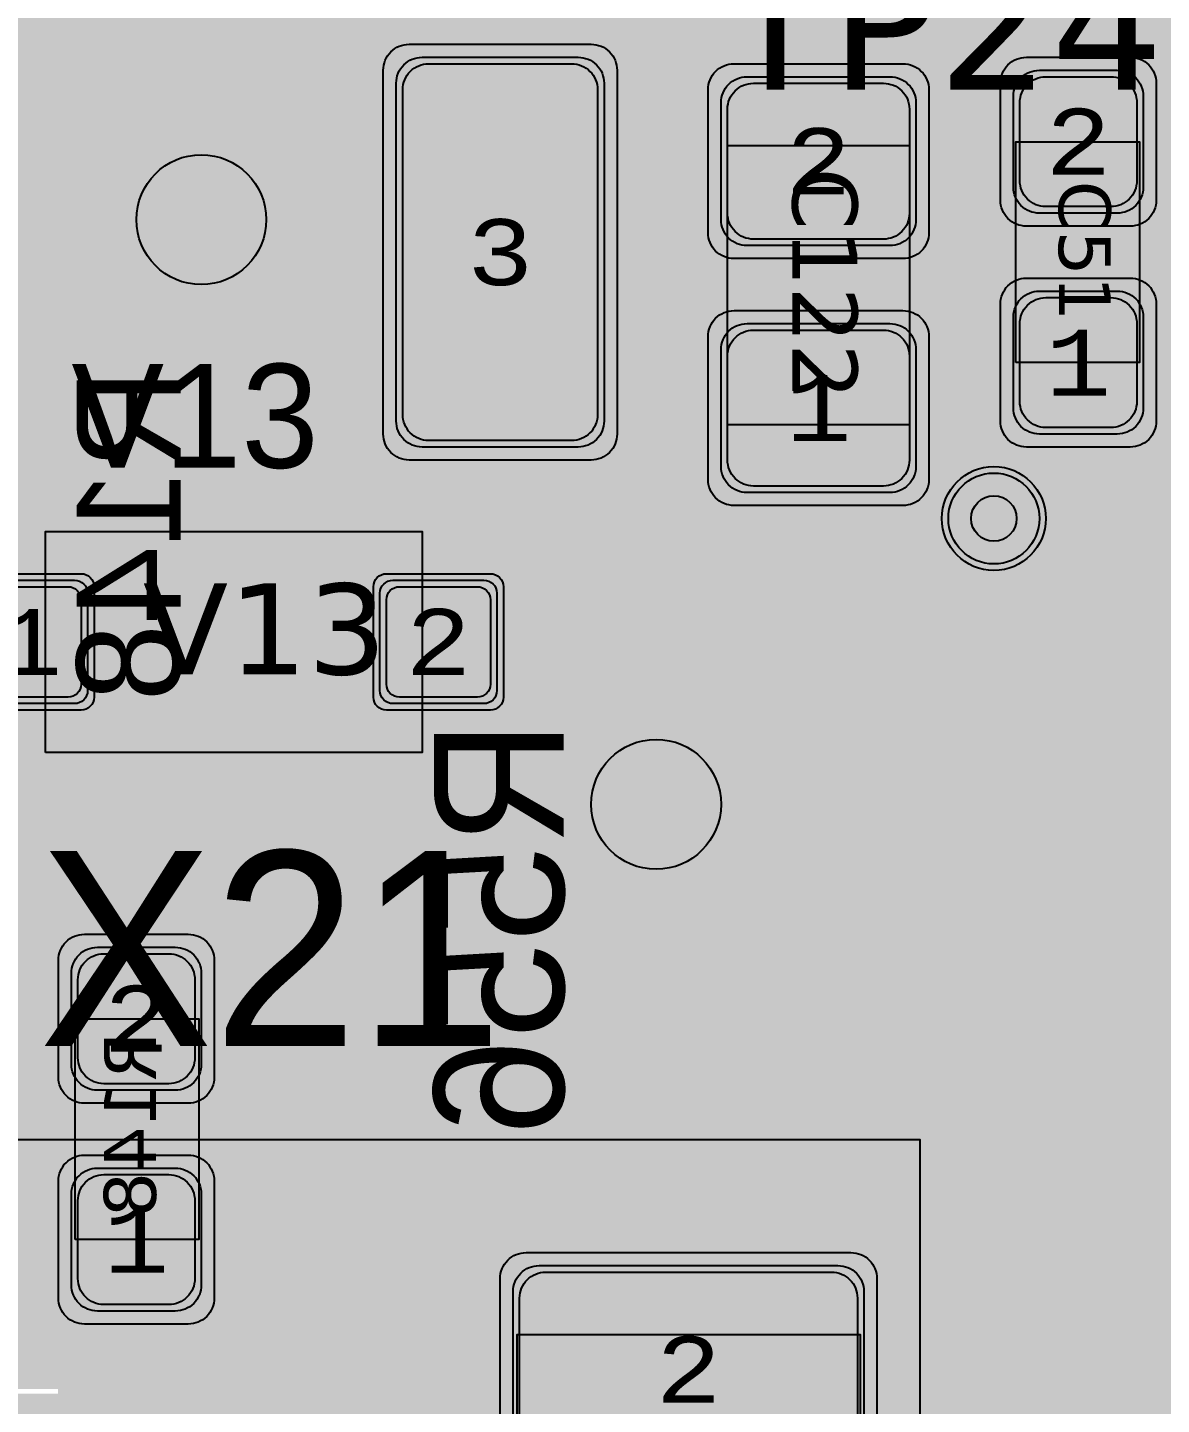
# Model space of a CAD drawing. Extents: x -28 to 199, y -61 to 255.
# Drawn here: x 69.66 to 78.39, y 190.88 to 201.48 of the extents above; entities that cross this region are included whole.
import ezdxf
from ezdxf.enums import TextEntityAlignment as Align

# ---------------------------------------------------------------- set-up
doc = ezdxf.new("R2010")
doc.units = 0
doc.header["$MEASUREMENT"] = 0
for name, color, linetype in [('ASSEMBLY_OUTLINES_BTM', 191, 'CONTINUOUS'), ('ASSEMBLY_OUTLINES_TOP', 102, 'CONTINUOUS'), ('ASSEMBLY_PART_NUMBERS_BTM', 191, 'CONTINUOUS'), ('ASSEMBLY_PART_NUMBERS_TOP', 102, 'CONTINUOUS'), ('ASSEMBLY_REF_DES_BTM', 191, 'CONTINUOUS'), ('ASSEMBLY_REF_DES_TOP', 102, 'CONTINUOUS'), ('DRILL_DRAWING', 21, 'CONTINUOUS'), ('GENERATED_SILKSCREEN_BTM', 255, 'CONTINUOUS'), ('GENERATED_SILKSCREEN_TOP', 140, 'CONTINUOUS'), ('MOUNTING_HOLES_LAYER_2', 42, 'CONTINUOUS'), ('MOUNTING_HOLES_LAYER_3', 42, 'CONTINUOUS'), ('MOUNTING_HOLES_LAYER_BOT21', 42, 'CONTINUOUS'), ('MOUNTING_HOLES_LAYER_TOP', 42, 'CONTINUOUS'), ('PART_PADS_SMD_BTM', 10, 'CONTINUOUS'), ('PART_PADS_SMD_TOP', 150, 'CONTINUOUS'), ('PIN_NUMBERS_BTM', 8, 'CONTINUOUS'), ('PIN_NUMBERS_TOP', 8, 'CONTINUOUS'), ('PLACEMENT_OUTLINES_BTM', 222, 'CONTINUOUS'), ('PLACEMENT_OUTLINES_TOP', 130, 'CONTINUOUS'), ('PLANE_DATA_LAYER_TOP', 150, 'CONTINUOUS'), ('PLANE_SHAPES_LAYER_2', 230, 'CONTINUOUS'), ('PLANE_SHAPES_LAYER_3', 81, 'CONTINUOUS'), ('PLANE_SHAPES_LAYER_TOP', 150, 'CONTINUOUS'), ('SILKSCREEN_OUTLINES_BTM', 211, 'CONTINUOUS'), ('SILKSCREEN_OUTLINES_TOP', 150, 'CONTINUOUS'), ('SILKSCREEN_REF_DES_BTM', 211, 'CONTINUOUS'), ('SILKSCREEN_REF_DES_TOP', 150, 'CONTINUOUS'), ('SOLDERMASK_PADS_BTM', 12, 'CONTINUOUS'), ('SOLDERMASK_PADS_TOP', 180, 'CONTINUOUS'), ('SOLDERPASTE_PADS_BTM', 12, 'CONTINUOUS'), ('SOLDERPASTE_PADS_TOP', 180, 'CONTINUOUS'), ('TRACES_LAYER_3', 81, 'CONTINUOUS'), ('TRACES_LAYER_BOTTOM', 10, 'CONTINUOUS'), ('TRACES_LAYER_TOP', 150, 'CONTINUOUS'), ('VIA_HOLES_LAYER_2', 30, 'CONTINUOUS'), ('VIA_HOLES_LAYER_3', 30, 'CONTINUOUS'), ('VIA_HOLES_LAYER_BOTTOM', 30, 'CONTINUOUS'), ('VIA_HOLES_LAYER_TOP', 30, 'CONTINUOUS'), ('VIA_PADS_LAYER_2', 230, 'CONTINUOUS'), ('VIA_PADS_LAYER_3', 81, 'CONTINUOUS'), ('VIA_PADS_LAYER_BOTTOM', 10, 'CONTINUOUS'), ('VIA_PADS_LAYER_TOP', 150, 'CONTINUOUS')]:
    doc.layers.add(name, color=color, linetype=linetype)
doc.styles.add('COURIER_NEW', font='COUR.TTF')
doc.styles.add('VERDANA', font='verdana.TTF')
doc.styles.add('VERIBEST_GERBER_0', font='txt')

msp = doc.modelspace()

# ---------------------------------------------------------------- hatches: boundary and pattern name
at = {"layer": 'MOUNTING_HOLES_LAYER_2'}
h = msp.add_hatch(color=256, dxfattribs=at)
edge = h.paths.add_edge_path()
edge.add_arc((71, 200), 0.5, 0, 360)
h = msp.add_hatch(color=256, dxfattribs=at)
edge = h.paths.add_edge_path()
edge.add_arc((74.5, 195.5), 0.5, 0, 360)
at = {"layer": 'MOUNTING_HOLES_LAYER_3'}
h = msp.add_hatch(color=256, dxfattribs=at)
edge = h.paths.add_edge_path()
edge.add_arc((71, 200), 0.5, 0, 360)
h = msp.add_hatch(color=256, dxfattribs=at)
edge = h.paths.add_edge_path()
edge.add_arc((74.5, 195.5), 0.5, 0, 360)
at = {"layer": 'MOUNTING_HOLES_LAYER_BOT21'}
h = msp.add_hatch(color=256, dxfattribs=at)
edge = h.paths.add_edge_path()
edge.add_arc((71, 200), 0.5, 0, 360)
h = msp.add_hatch(color=256, dxfattribs=at)
edge = h.paths.add_edge_path()
edge.add_arc((74.5, 195.5), 0.5, 0, 360)
at = {"layer": 'MOUNTING_HOLES_LAYER_TOP'}
h = msp.add_hatch(color=256, dxfattribs=at)
edge = h.paths.add_edge_path()
edge.add_arc((71, 200), 0.5, 0, 360)
h = msp.add_hatch(color=256, dxfattribs=at)
edge = h.paths.add_edge_path()
edge.add_arc((74.5, 195.5), 0.5, 0, 360)
at = {"layer": 'PLANE_DATA_LAYER_TOP'}
h = msp.add_hatch(color=256, dxfattribs=at)
h.paths.add_polyline_path([(86.463448, 185.473835, -0.1989099556854013), (86.44113, 185.419954), (76.797091, 175.775915, 0.1989122151386141), (76.650644, 175.422362), (76.650644, 172.0512, -0.414213562373095), (76.574444, 171.975), (76.559079, 171.975, -0.3496023543748377), (76.484808, 172.034161, 0.5130308321652396), (75.585987, 172.411269, -0.1385740107174437), (75.546107, 172.4), (75.273, 172.4, 0.1989122151386089), (74.919447, 172.253553), (74.867276, 172.201382, -0.1989133663344342), (74.813394, 172.179064), (73.0762, 172.179064, -0.414213562373095), (73, 172.255264), (73, 177.999992, 0.414213562373095), (72.999992, 178), (66.250008, 178, 0.414213562373095), (66.25, 177.999992), (66.25, 172.17423, -0.2644198350149006), (66.212766, 172.108747, 0.0622368132861753), (66.114895, 172.032618), (64.037581, 169.955303, 0.1989122151386089), (63.891134, 169.60175), (63.891134, 163.701765, -0.1989099556853327), (63.868816, 163.647884), (62.49325, 162.272318, -0.1989133663345028), (62.439368, 162.25), (50.8262, 162.25, -0.414213562373095), (50.75, 162.3262), (50.75, 162.9238, -0.414213562373095), (50.8262, 163), (51.65, 163, 0.414213562373095), (52.1, 163.45), (52.1, 164.55, 0.414213562373095), (51.65, 165), (50.8262, 165, -0.414213562373095), (50.75, 165.0762), (50.75, 165.249992, 0.414213562373095), (50.749992, 165.25), (45.592317, 165.25, -0.27336965403349), (45.52557, 165.289441, 0.4661354856309689), (44.623957, 165.467539, -0.6297856695914315), (44.5, 165.526916), (44.5, 166.465411, -0.414213562373095), (44.5762, 166.541611), (45.726869, 166.541611, 0.198912215138622), (46.080422, 166.688058), (47.408969, 168.016605, -0.5745546308790374), (47.536286, 167.983064, 3.3778190211340116), (47.863697, 169.021439, -0.6341075319548196), (47.739011, 169.080223), (47.739011, 171.669777, -0.6341075319548197), (47.863697, 171.728561, 2.1211046100404554), (47.863697, 173.271439, -0.6341075319548196), (47.739011, 173.330223), (47.739011, 175.919777, -0.6341075319548197), (47.863697, 175.978561, 2.1211046100404554), (47.863697, 177.521439, -0.6341075319548196), (47.739011, 177.580223), (47.739011, 177.63997, -0.1989099556853499), (47.761329, 177.693851), (54.79516, 184.727682, -0.1989133663344858), (54.849042, 184.75), (70.499992, 184.75, 0.414213562373095), (70.5, 184.750008), (70.5, 186.262529, -0.679246768798684), (70.631697, 186.314745, 2.5221309401857095), (70.631697, 187.685255, -0.679246768798684), (70.5, 187.737471), (70.5, 188.802529, -0.6792467687985848), (70.631697, 188.854745, 2.522130940185749), (70.631697, 190.225255, -0.679246768798684), (70.5, 190.277471), (70.5, 192.382365, -0.414213562373095), (70.5762, 192.458565), (75.378436, 192.458565, 0.1989122151386141), (75.731989, 192.605012), (77.354659, 194.227682, -0.198913366334503), (77.408541, 194.25), (80.573834, 194.25, -0.7996942034350105), (80.606523, 194.104968, 0.2895657790381564), (79.75, 192.75, 0.9999999999999999), (82.75, 192.75, 0.2895657790381564), (81.893477, 194.104968, -0.7996942034350105), (81.926166, 194.25), (84.073834, 194.25, -0.7996942034350105), (84.106523, 194.104968, 0.2895657790381564), (83.25, 192.75, 0.9999999999999999), (86.25, 192.75, 0.2895657790381564), (85.393477, 194.104968, -0.7996942034350105), (85.426166, 194.25), (86.203745, 194.25, -0.198913366334503), (86.257627, 194.227682), (86.44113, 194.044179, -0.1989099556854013), (86.463448, 193.990298)], flags=0)
h.paths.add_polyline_path([(54.4, 180.5, -0.9999999999999999), (55.6, 180.5, -0.9999999999999999)], flags=0)
h.paths.add_polyline_path([(57.774763, 179.999693, -0.6213993882361923), (57.717303, 180.123665, 3.4065579684257754), (57.101959, 179.91855, -0.6213955599504086), (57.130374, 179.784897, 5.713872496407954)], flags=0)
h.paths.add_polyline_path([(58.65, 180.5, -0.9999999999999999), (59.85, 180.5, -0.9999999999999999)], flags=0)
h.paths.add_polyline_path([(57.25, 175.5, -0.9999999999999999), (60.25, 175.5, -0.9999999999999999)], flags=0)
h.paths.add_polyline_path([(59, 168.5, -0.9999999999999999), (61, 168.5, -0.9999999999999999)], flags=0)
h.paths.add_polyline_path([(59.25, 179, -0.9999999999999999), (61.25, 179, -0.9999999999999999)], flags=0)
h.paths.add_polyline_path([(60, 173.5, -0.9999999999999999), (62, 173.5, -0.9999999999999999)], flags=0)
h.paths.add_polyline_path([(60.9, 167.5, -0.9999999999999999), (62.1, 167.5, -0.9999999999999999)], flags=0)
h.paths.add_polyline_path([(60.9, 171.5, -0.9999999999999999), (62.1, 171.5, -0.9999999999999999)], flags=0)
h.paths.add_polyline_path([(60.9, 180.5, -0.9999999999999999), (62.1, 180.5, -0.9999999999999999)], flags=0)
h.paths.add_polyline_path([(63.648041, 179.91855, 3.4065579684257754), (63.032697, 180.123665, -0.6213993882361925), (62.975237, 179.999693, 5.713872496407954), (63.619626, 179.784897, -0.6213955599504087)], flags=0)
h.paths.add_polyline_path([(74, 179.25, -0.9999999999999999), (76, 179.25, -0.9999999999999999)], flags=0)
h.paths.add_polyline_path([(76.5, 179.25, -0.9999999999999999), (78.5, 179.25, -0.9999999999999999)], flags=0)
h.paths.add_polyline_path([(78, 181, -0.9999999999999999), (81, 181, -0.9999999999999999)], flags=0)
h.paths.add_polyline_path([(80.25, 187, -0.9999999999999999), (83.25, 187, -0.9999999999999999)], flags=0)
at = {"layer": 'PLANE_SHAPES_LAYER_2'}
h = msp.add_hatch(color=256, dxfattribs=at)
h.paths.add_polyline_path([(169.5, 129.25), (149.5, 129.25), (142.25, 122), (142.25, 90.5), (147.5, 90.5), (147.5, 80), (154, 80), (154, 69.25), (131.75, 69.25), (131.75, 73.25), (121.25, 73.25), (121.25, 81), (110.5, 81), (110.5, 125.75), (106.5, 125.75), (106.5, 128.75), (93.5, 128.75), (93.5, 120.25), (91.75, 120.25), (91.75, 121.5), (80, 121.5), (80, 118.25), (73.25, 118.25), (73.25, 124.5), (67.5, 124.5), (67.5, 128), (57.75, 128), (57.75, 120.25), (55.25, 120.25), (55.25, 121.5), (47.5, 121.5), (47.5, 119), (35, 119), (35, 134.75), (32.75, 134.75), (32.75, 159.75), (29.25, 159.75), (29.25, 175.25), (22.5, 175.25), (22.5, 195.25), (17.25, 195.25), (17.25, 198), (22.5, 198), (22.5, 216.5), (40.25, 216.5), (40.25, 235.5), (54.5, 235.5), (54.5, 254), (87.25, 254), (87.25, 236.25), (86.25, 236.25), (86.25, 228.75), (81, 228.75), (81, 218.75), (95.25, 218.75), (95.25, 194.5), (87, 194.5), (87, 172), (131.1, 172), (131.1, 208.75), (115.5, 208.75), (115.5, 213.75), (106.75, 213.75), (106.75, 218.75), (110.25, 222.25), (110.25, 226.25), (142.5, 226.25), (142.5, 221.5), (160.5, 221.5), (160.5, 240.75), (169.5, 240.75)])
h.paths.add_polyline_path([(35.5, 149.5), (41.75, 149.5), (41.75, 152), (39.25, 152), (39.25, 154), (37.75, 154), (37.75, 152), (35.5, 152)], flags=16)
h.paths.add_polyline_path([(37.5, 125.75), (37.5, 128.75), (42.75, 128.75), (42.75, 125.75)], flags=16)
h.paths.add_polyline_path([(52, 127.75), (52, 130.75), (54.25, 130.75), (54.25, 127.75)], flags=16)
h.paths.add_polyline_path([(50.75, 219.5), (50.75, 226.5), (71.75, 226.5), (71.75, 219.5)], flags=16)
h.paths.add_polyline_path([(66.5, 150.75), (66.5, 177.5), (72.25, 177.5), (72.25, 150.75)], flags=16)
h.paths.add_polyline_path([(47.25, 185.25), (73, 185.25), (73, 188.25), (70.25, 188.25), (70.25, 191), (47.25, 191)], flags=16)
h.paths.add_polyline_path([(84.5, 208), (84.5, 212.75), (85, 212.75), (85, 208)], flags=16)
h.paths.add_polyline_path([(61.5, 137.25), (87.75, 137.25), (87.75, 140.5), (84.75, 140.5), (84.75, 143), (61.5, 143)], flags=16)
h.paths.add_polyline_path([(88.75, 127), (88.75, 130), (91, 130), (91, 127)], flags=16)
h.paths.add_polyline_path([(85.5, 130.25), (85.5, 132.5), (91, 132.5), (91, 130.25)], flags=16)
h.paths.add_polyline_path([(108.75, 142.25), (135.75, 142.25), (135.75, 145.75), (132.25, 145.75), (132.25, 149), (108.75, 149)], flags=16)
h.paths.add_polyline_path([(114.25, 126.75), (140.75, 126.75), (140.75, 129.75), (137.25, 129.75), (137.25, 133), (114.25, 133)], flags=16)
h.paths.add_polyline_path([(155.25, 180.25), (166.25, 180.25), (166.25, 186.25), (152.25, 186.25), (152.25, 183), (155.25, 183)], flags=16)
at = {"layer": 'PLANE_SHAPES_LAYER_3'}
h = msp.add_hatch(color=256, dxfattribs=at)
h.paths.add_polyline_path([(169.5, 129.25), (149.5, 129.25), (142.25, 122), (142.25, 90.5), (147.5, 90.5), (147.5, 80), (154, 80), (154, 69.25), (131.75, 69.25), (131.75, 73.25), (121.25, 73.25), (121.25, 81), (110.5, 81), (110.5, 125.75), (106.5, 125.75), (106.5, 128.75), (93.5, 128.75), (93.5, 120.25), (91.75, 120.25), (91.75, 121.5), (80, 121.5), (80, 118.25), (73.25, 118.25), (73.25, 124.5), (67.5, 124.5), (67.5, 127.75), (58.25, 127.75), (58.25, 130.25), (88.75, 130.25), (88.75, 127), (91, 127), (91, 132.5), (55, 132.5), (55, 131.25), (52, 131.25), (52, 127.75), (55, 127.75), (55, 127.25), (57.75, 127.25), (57.75, 120.25), (55.25, 120.25), (55.25, 121.5), (47.5, 121.5), (47.5, 119), (35, 119), (35, 134.75), (32.75, 134.75), (32.75, 159.75), (29.25, 159.75), (29.25, 175.25), (22.5, 175.25), (22.5, 195.25), (17.25, 195.25), (17.25, 198), (22.5, 198), (22.5, 216.5), (40.25, 216.5), (40.25, 235.5), (54.5, 235.5), (54.5, 254), (87.25, 254), (87.25, 236.25), (86.25, 236.25), (86.25, 228.75), (81, 228.75), (81, 218.75), (95.25, 218.75), (95.25, 194.5), (87, 194.5), (87, 172), (131.1, 172), (131.1, 208.75), (115.5, 208.75), (115.5, 213.75), (106.75, 213.75), (106.75, 218.75), (110.25, 222.25), (110.25, 226.25), (142.5, 226.25), (142.5, 221.5), (160.5, 221.5), (160.5, 240.75), (169.5, 240.75)])
h.paths.add_polyline_path([(35.5, 149.5), (41.75, 149.5), (41.75, 152), (39.25, 152), (39.25, 154), (37.75, 154), (37.75, 152), (35.5, 152)], flags=16)
h.paths.add_polyline_path([(37.5, 125.75), (37.5, 128.75), (42.75, 128.75), (42.75, 125.75)], flags=16)
h.paths.add_polyline_path([(50.75, 219.5), (50.75, 226.5), (71.75, 226.5), (71.75, 219.5)], flags=16)
h.paths.add_polyline_path([(66.5, 150.75), (66.5, 177.5), (72.25, 177.5), (72.25, 150.75)], flags=16)
h.paths.add_polyline_path([(47.25, 185.25), (73, 185.25), (73, 188.25), (70.25, 188.25), (70.25, 191), (47.25, 191)], flags=16)
h.paths.add_polyline_path([(84.5, 208), (84.5, 212.75), (85, 212.75), (85, 208)], flags=16)
h.paths.add_polyline_path([(61.5, 137.25), (87.75, 137.25), (87.75, 140.5), (84.75, 140.5), (84.75, 143), (61.5, 143)], flags=16)
h.paths.add_polyline_path([(108.75, 142.25), (135.75, 142.25), (135.75, 145.75), (132.25, 145.75), (132.25, 149), (108.75, 149)], flags=16)
h.paths.add_polyline_path([(114.25, 126.75), (140.75, 126.75), (140.75, 129.75), (137.25, 129.75), (137.25, 133), (114.25, 133)], flags=16)
h.paths.add_polyline_path([(155.25, 180.25), (166.25, 180.25), (166.25, 186.25), (152.25, 186.25), (152.25, 183), (155.25, 183)], flags=16)
at = {"layer": 'VIA_HOLES_LAYER_2'}
h = msp.add_hatch(color=256, dxfattribs=at)
edge = h.paths.add_edge_path()
edge.add_arc((77.1, 197.7), 0.175, 0, 360)
at = {"layer": 'VIA_HOLES_LAYER_3'}
h = msp.add_hatch(color=256, dxfattribs=at)
edge = h.paths.add_edge_path()
edge.add_arc((77.1, 197.7), 0.175, 0, 360)
at = {"layer": 'VIA_HOLES_LAYER_BOTTOM'}
h = msp.add_hatch(color=256, dxfattribs=at)
edge = h.paths.add_edge_path()
edge.add_arc((77.1, 197.7), 0.175, 0, 360)
at = {"layer": 'VIA_HOLES_LAYER_TOP'}
h = msp.add_hatch(color=256, dxfattribs=at)
edge = h.paths.add_edge_path()
edge.add_arc((77.1, 197.7), 0.175, 0, 360)

# ---------------------------------------------------------------- linework, layer by layer
at = {"layer": 'ASSEMBLY_OUTLINES_BTM'}
for points in [[(70.03, 192.15), (70.03, 193.85), (70.98, 193.85), (70.98, 192.15)], [(73.43, 188.07), (73.43, 191.42), (76.07, 191.42), (76.07, 188.07)]]:
    msp.add_lwpolyline(points, close=True, dxfattribs=at)
at = {"layer": 'ASSEMBLY_OUTLINES_TOP'}
for points, const_width in [([(73.25, 202.75), (73.25, 199.75)], 0.2), ([(70.25, 197.5), (70.25, 196)], 0.1)]:
    msp.add_lwpolyline(points, dxfattribs=dict(at, const_width=const_width))
for points in [[(75.05, 198.42), (75.05, 200.57), (76.45, 200.57), (76.45, 198.42)], [(77.27, 198.9), (77.27, 200.6), (78.22, 200.6), (78.22, 198.9)], [(69.8, 195.9), (69.8, 197.6), (72.7, 197.6), (72.7, 195.9)]]:
    msp.add_lwpolyline(points, close=True, dxfattribs=at)
at = {"layer": 'ASSEMBLY_OUTLINES_TOP', "const_width": 0.2}
msp.add_lwpolyline([(43.33, 183.62), (43.33, 192.92), (76.53, 192.92), (76.53, 183.62)], close=True, dxfattribs=at)
at = {"layer": 'GENERATED_SILKSCREEN_BTM', "const_width": 0.15}
for points in [[(70.3408, 198.1756), (70.3392, 198.1732), (70.3352, 198.1724), (70.3312, 198.17), (70.3272, 198.17), (70.1624, 198.17), (70.1584, 198.17), (70.156, 198.1724), (70.1536, 198.1724), (70.1528, 198.1732), (70.152, 198.174), (70.1496, 198.1756), (70.04, 198.3116), (70.0384, 198.3156), (70.0376, 198.318), (70.0368, 198.322), (70.0368, 198.7252), (70.0384, 198.7324), (70.0424, 198.7364), (70.0472, 198.7412), (70.0528, 198.7428), (70.8208, 198.7428), (70.8272, 198.7412), (70.8312, 198.7372), (70.8336, 198.7324), (70.8344, 198.7268), (70.8336, 198.7204), (70.8312, 198.7148), (70.8272, 198.7108), (70.8208, 198.7092), (70.4528, 198.7092), (70.4528, 198.3332), (70.8256, 198.202), (70.8312, 198.1988), (70.8344, 198.1932), (70.8352, 198.1868), (70.8336, 198.182), (70.8312, 198.1772), (70.8264, 198.1732), (70.8216, 198.1708), (70.8152, 198.1724), (70.4424, 198.3036), (70.3408, 198.1756)], [(70.0696, 198.7092), (70.0696, 198.326), (70.1704, 198.202), (70.3192, 198.202), (70.4208, 198.326), (70.4208, 198.7092), (70.0696, 198.7092)], [(70.804, 197.8708), (70.8056, 197.8772), (70.8088, 197.8804), (70.8144, 197.8828), (70.8208, 197.8836), (70.8264, 197.8828), (70.832, 197.8804), (70.836, 197.8772), (70.8368, 197.8708), (70.8368, 197.5588), (70.836, 197.5532), (70.832, 197.5484), (70.8264, 197.546), (70.8208, 197.5452), (70.8144, 197.546), (70.8088, 197.5484), (70.8056, 197.5532), (70.804, 197.5588), (70.804, 197.6996), (70.0528, 197.6996), (70.0472, 197.7004), (70.0432, 197.7028), (70.0408, 197.7068), (70.04, 197.7124), (70.0392, 197.7164), (70.0392, 197.7204), (70.0408, 197.7236), (70.044, 197.7268), (70.2632, 197.8828), (70.2688, 197.8852), (70.2744, 197.8852), (70.2792, 197.8828), (70.2832, 197.8788), (70.2864, 197.874), (70.288, 197.8684), (70.288, 197.8652), (70.2864, 197.8628), (70.2848, 197.8604), (70.2824, 197.8588), (70.1032, 197.7308), (70.804, 197.7308), (70.804, 197.8708)], [(70.8208, 196.7724), (70.8272, 196.7716), (70.8312, 196.7676), (70.8336, 196.762), (70.8344, 196.7564), (70.8336, 196.7508), (70.8312, 196.746), (70.8272, 196.742), (70.8208, 196.7404), (70.5784, 196.7404), (70.5784, 196.7028), (70.5768, 196.6972), (70.5736, 196.6924), (70.568, 196.69), (70.5624, 196.6892), (70.556, 196.69), (70.5504, 196.6924), (70.5464, 196.6972), (70.5456, 196.7028), (70.5456, 196.7404), (70.0752, 196.7404), (70.0712, 196.7412), (70.068, 196.7428), (70.0648, 196.7468), (70.0624, 196.7508), (70.0608, 196.7556), (70.06, 196.7604), (70.0608, 196.7644), (70.064, 196.7684), (70.5496, 197.254), (70.5544, 197.2572), (70.5592, 197.2588), (70.564, 197.258), (70.5696, 197.2548), (70.5736, 197.2532), (70.576, 197.25), (70.5776, 197.2468), (70.5784, 197.2428), (70.5784, 196.7724), (70.8208, 196.7724)], [(70.5456, 197.2028), (70.116, 196.7724), (70.5456, 196.7724), (70.5456, 197.2028)], [(70.332, 195.9652), (70.4088, 195.9908), (70.4856, 195.9652), (70.488, 195.9652), (70.4912, 195.9644), (70.7384, 195.9644), (70.7408, 195.9644), (70.7432, 195.9652), (70.7464, 195.966), (70.7496, 195.9692), (70.832, 196.0492), (70.8352, 196.0524), (70.836, 196.0572), (70.8368, 196.0604), (70.8368, 196.354), (70.8368, 196.3564), (70.836, 196.3588), (70.8352, 196.362), (70.832, 196.3652), (70.7496, 196.4452), (70.7464, 196.4484), (70.7432, 196.45), (70.7384, 196.45), (70.4912, 196.45), (70.488, 196.45), (70.4864, 196.45), (70.4856, 196.4492), (70.4088, 196.4236), (70.332, 196.4492), (70.3312, 196.45), (70.3264, 196.45), (70.1344, 196.45), (70.1312, 196.45), (70.1272, 196.4484), (70.1232, 196.4452), (70.0408, 196.3652), (70.0384, 196.362), (70.0376, 196.3588), (70.0368, 196.3564), (70.0368, 196.354), (70.0368, 196.0604), (70.0376, 196.0572), (70.0384, 196.0524), (70.0408, 196.0492), (70.1232, 195.9692), (70.128, 195.966), (70.1312, 195.9652), (70.1344, 195.9644), (70.3264, 195.9644), (70.3296, 195.9644), (70.3312, 195.9652), (70.332, 195.9652)], [(70.1432, 196.418), (70.3248, 196.418), (70.3936, 196.3964), (70.3936, 196.0196), (70.3248, 195.9964), (70.1432, 195.9964), (70.0696, 196.0668), (70.0696, 196.346), (70.1432, 196.418)], [(70.4944, 196.418), (70.7312, 196.418), (70.804, 196.346), (70.804, 196.0668), (70.7312, 195.9964), (70.4944, 195.9964), (70.4256, 196.0196), (70.4256, 196.3964), (70.4944, 196.418)], [(73.166, 195.307), (73.164, 195.304), (73.159, 195.303), (73.154, 195.3), (73.149, 195.3), (72.943, 195.3), (72.938, 195.3), (72.935, 195.303), (72.932, 195.303), (72.931, 195.304), (72.93, 195.305), (72.927, 195.307), (72.79, 195.477), (72.788, 195.482), (72.787, 195.485), (72.786, 195.49), (72.786, 195.994), (72.788, 196.003), (72.793, 196.008), (72.799, 196.014), (72.806, 196.016), (73.766, 196.016), (73.774, 196.014), (73.779, 196.009), (73.782, 196.003), (73.783, 195.996), (73.782, 195.988), (73.779, 195.981), (73.774, 195.976), (73.766, 195.974), (73.306, 195.974), (73.306, 195.504), (73.772, 195.34), (73.779, 195.336), (73.783, 195.329), (73.784, 195.321), (73.782, 195.315), (73.779, 195.309), (73.773, 195.304), (73.767, 195.301), (73.759, 195.303), (73.293, 195.467), (73.166, 195.307)], [(72.827, 195.974), (72.827, 195.495), (72.953, 195.34), (73.139, 195.34), (73.266, 195.495), (73.266, 195.974), (72.827, 195.974)], [(73.13, 194.882), (73.131, 194.886), (73.132, 194.889), (73.134, 194.893), (73.244, 195.029), (72.827, 195.029), (72.827, 194.376), (72.825, 194.369), (72.821, 194.363), (72.814, 194.36), (72.807, 194.359), (72.799, 194.36), (72.792, 194.363), (72.788, 194.369), (72.786, 194.376), (72.786, 195.051), (72.788, 195.058), (72.793, 195.063), (72.799, 195.069), (72.806, 195.071), (73.287, 195.071), (73.294, 195.07), (73.299, 195.067), (73.302, 195.063), (73.304, 195.056), (73.306, 195.051), (73.307, 195.047), (73.306, 195.042), (73.303, 195.038), (73.17, 194.875), (73.17, 194.552), (73.297, 194.396), (73.619, 194.396), (73.744, 194.552), (73.744, 194.875), (73.612, 195.038), (73.609, 195.045), (73.609, 195.051), (73.613, 195.057), (73.618, 195.063), (73.625, 195.067), (73.632, 195.068), (73.636, 195.068), (73.639, 195.067), (73.644, 195.062), (73.782, 194.893), (73.784, 194.89), (73.784, 194.886), (73.786, 194.882), (73.786, 194.545), (73.786, 194.542), (73.785, 194.541), (73.785, 194.54), (73.784, 194.538), (73.784, 194.536), (73.782, 194.532), (73.644, 194.363), (73.641, 194.36), (73.639, 194.359), (73.633, 194.357), (73.629, 194.356), (73.287, 194.356), (73.283, 194.357), (73.277, 194.359), (73.275, 194.359), (73.274, 194.36), (73.272, 194.362), (73.27, 194.363), (73.134, 194.532), (73.132, 194.537), (73.131, 194.54), (73.13, 194.545), (73.13, 194.882)], [(73.13, 193.937), (73.131, 193.941), (73.132, 193.944), (73.134, 193.948), (73.244, 194.084), (72.827, 194.084), (72.827, 193.431), (72.825, 193.424), (72.821, 193.418), (72.814, 193.415), (72.807, 193.414), (72.799, 193.415), (72.792, 193.418), (72.788, 193.424), (72.786, 193.431), (72.786, 194.106), (72.788, 194.113), (72.793, 194.118), (72.799, 194.124), (72.806, 194.126), (73.287, 194.126), (73.294, 194.125), (73.299, 194.122), (73.302, 194.118), (73.304, 194.111), (73.306, 194.106), (73.307, 194.102), (73.306, 194.097), (73.303, 194.093), (73.17, 193.93), (73.17, 193.607), (73.297, 193.451), (73.619, 193.451), (73.744, 193.607), (73.744, 193.93), (73.612, 194.093), (73.609, 194.1), (73.609, 194.106), (73.613, 194.112), (73.618, 194.118), (73.625, 194.122), (73.632, 194.123), (73.636, 194.123), (73.639, 194.122), (73.644, 194.117), (73.782, 193.948), (73.784, 193.945), (73.784, 193.941), (73.786, 193.937), (73.786, 193.6), (73.786, 193.597), (73.785, 193.596), (73.785, 193.595), (73.784, 193.593), (73.784, 193.591), (73.782, 193.587), (73.644, 193.418), (73.641, 193.415), (73.639, 193.414), (73.633, 193.412), (73.629, 193.411), (73.287, 193.411), (73.283, 193.412), (73.277, 193.414), (73.275, 193.414), (73.274, 193.415), (73.272, 193.417), (73.27, 193.418), (73.134, 193.587), (73.132, 193.592), (73.131, 193.595), (73.13, 193.6), (73.13, 193.937)], [(72.79, 192.641), (72.927, 192.473), (72.932, 192.468), (72.94, 192.467), (72.945, 192.468), (72.951, 192.47), (72.955, 192.473), (72.959, 192.478), (72.962, 192.483), (72.963, 192.488), (72.963, 192.493), (72.96, 192.497), (72.827, 192.661), (72.827, 192.985), (72.953, 193.139), (73.312, 193.139), (73.201, 193.003), (73.2, 192.999), (73.199, 192.997), (73.199, 192.996), (73.198, 192.996), (73.197, 192.991), (73.197, 192.654), (73.198, 192.65), (73.199, 192.649), (73.199, 192.648), (73.2, 192.645), (73.201, 192.641), (73.337, 192.473), (73.34, 192.472), (73.341, 192.47), (73.342, 192.469), (73.344, 192.469), (73.351, 192.467), (73.354, 192.466), (73.629, 192.466), (73.634, 192.467), (73.638, 192.469), (73.642, 192.47), (73.645, 192.473), (73.782, 192.641), (73.784, 192.646), (73.785, 192.647), (73.785, 192.649), (73.786, 192.651), (73.786, 192.652), (73.786, 192.654), (73.786, 192.991), (73.785, 192.995), (73.784, 192.999), (73.782, 193.003), (73.645, 193.171), (73.643, 193.173), (73.642, 193.175), (73.639, 193.177), (73.632, 193.179), (73.629, 193.18), (72.943, 193.18), (72.938, 193.179), (72.934, 193.177), (72.932, 193.175), (72.93, 193.173), (72.927, 193.171), (72.79, 193.003), (72.789, 192.999), (72.788, 192.996), (72.787, 192.995), (72.786, 192.991), (72.786, 192.654), (72.787, 192.65), (72.787, 192.649), (72.788, 192.648), (72.789, 192.645), (72.79, 192.641)], [(73.364, 193.139), (73.619, 193.139), (73.745, 192.985), (73.745, 192.662), (73.619, 192.506), (73.364, 192.506), (73.237, 192.662), (73.237, 192.985), (73.364, 193.139)]]:
    msp.add_lwpolyline(points, dxfattribs=at)
for points in [[(70.030005, 192.716164, 1.1642e-05), (70.029995, 192.716156), (70.029995, 193.283844, 1.1642e-05), (70.030005, 193.283836), (70.030005, 192.716164)], [(70.980005, 192.707902, 1.22306e-05), (70.979995, 192.707911), (70.979995, 193.292089, 1.22306e-05), (70.980005, 193.292098), (70.980005, 192.707902)]]:
    msp.add_lwpolyline(points, format="xyb", dxfattribs=at)
at = {"layer": 'GENERATED_SILKSCREEN_TOP', "const_width": 0.15}
for points in [[(77.270005, 199.457911, 1.22306e-05), (77.269995, 199.457902), (77.269995, 200.042098, 1.22306e-05), (77.270005, 200.042089), (77.270005, 199.457911)], [(78.220005, 199.466156, 1.1642e-05), (78.219995, 199.466164), (78.219995, 200.033836, 1.1642e-05), (78.220005, 200.033844), (78.220005, 199.466156)], [(75.050005, 199.230492, 1.10969e-05), (75.049995, 199.230485), (75.049995, 199.769515, 1.10969e-05), (75.050005, 199.769508), (75.050005, 199.230492)], [(76.450005, 199.230485, 1.10969e-05), (76.449995, 199.230492), (76.449995, 199.769508, 1.10969e-05), (76.450005, 199.769515), (76.450005, 199.230485)], [(72.700005, 197.3), (72.699995, 197.3), (72.699995, 197.599995), (69.800005, 197.599995), (69.800005, 197.3), (69.799995, 197.3), (69.799995, 197.6, -0.4142135624), (69.8, 197.600005), (72.7, 197.600005, -0.4142135624), (72.700005, 197.6), (72.700005, 197.3)], [(72.700005, 195.9, -0.4142135624), (72.7, 195.899995), (69.8, 195.899995, -0.4142135624), (69.799995, 195.9), (69.799995, 196.2), (69.800005, 196.2), (69.800005, 195.900005), (72.699995, 195.900005), (72.699995, 196.2), (72.700005, 196.2), (72.700005, 195.9)]]:
    msp.add_lwpolyline(points, format="xyb", dxfattribs=at)
for points in [[(70.9792, 198.1092), (70.9728, 198.1076), (70.9696, 198.1044), (70.9672, 198.0988), (70.9664, 198.0924), (70.9672, 198.0868), (70.9696, 198.0812), (70.9728, 198.0772), (70.9792, 198.0764), (71.2912, 198.0764), (71.2968, 198.0772), (71.3016, 198.0812), (71.304, 198.0868), (71.3048, 198.0924), (71.304, 198.0988), (71.3016, 198.1044), (71.2968, 198.1076), (71.2912, 198.1092), (71.1504, 198.1092), (71.1504, 198.8604), (71.1496, 198.866), (71.1472, 198.87), (71.1432, 198.8724), (71.1376, 198.8732), (71.1336, 198.874), (71.1296, 198.874), (71.1264, 198.8724), (71.1232, 198.8692), (70.9672, 198.65), (70.9648, 198.6444), (70.9648, 198.6388), (70.9672, 198.634), (70.9712, 198.63), (70.976, 198.6268), (70.9816, 198.6252), (70.9848, 198.6252), (70.9872, 198.626), (70.9912, 198.6308), (71.1192, 198.81), (71.1192, 198.1092), (70.9792, 198.1092)], [(70.4272, 198.0764), (70.4056, 198.0764), (70.4008, 198.0772), (70.3968, 198.0796), (70.3928, 198.0828), (70.3912, 198.0876), (70.1312, 198.8548), (70.1304, 198.8612), (70.1328, 198.866), (70.1376, 198.87), (70.1432, 198.8732), (70.1488, 198.874), (70.1544, 198.8732), (70.1592, 198.8708), (70.1624, 198.8652), (70.416, 198.1108), (70.6712, 198.8652), (70.6744, 198.8708), (70.6792, 198.8732), (70.6848, 198.874), (70.6904, 198.8732), (70.696, 198.87), (70.7, 198.866), (70.7016, 198.8612), (70.7008, 198.8548), (70.4424, 198.0876), (70.44, 198.0828), (70.4352, 198.0796), (70.432, 198.0772), (70.4272, 198.0764)], [(71.7336, 198.0796), (71.5984, 198.1892), (71.5944, 198.1932), (71.5936, 198.198), (71.5944, 198.2036), (71.5976, 198.2092), (71.6016, 198.2132), (71.6064, 198.2164), (71.612, 198.2172), (71.6176, 198.2156), (71.748, 198.1092), (72.0064, 198.1092), (72.1312, 198.21), (72.1312, 198.3588), (72.008, 198.4604), (71.8752, 198.4604), (71.8688, 198.462), (71.8648, 198.4652), (71.8624, 198.4708), (71.8616, 198.4764), (71.8624, 198.482), (71.8648, 198.4868), (71.8688, 198.4908), (71.8752, 198.4924), (72.008, 198.4924), (72.1312, 198.594), (72.1312, 198.7428), (72.0064, 198.8436), (71.748, 198.8436), (71.6176, 198.7372), (71.612, 198.7356), (71.6064, 198.7364), (71.6016, 198.7388), (71.5976, 198.7436), (71.5944, 198.7484), (71.5936, 198.754), (71.5944, 198.7596), (71.5984, 198.7636), (71.7336, 198.8732), (71.736, 198.874), (71.7384, 198.8748), (71.7392, 198.8756), (71.7424, 198.8764), (72.012, 198.8764), (72.016, 198.8756), (72.0176, 198.8748), (72.02, 198.874), (72.0224, 198.8732), (72.1576, 198.7636), (72.16, 198.7596), (72.1608, 198.7564), (72.1624, 198.754), (72.1632, 198.7508), (72.1632, 198.586), (72.1624, 198.5836), (72.1608, 198.578), (72.16, 198.574), (72.1576, 198.5724), (72.04, 198.4764), (72.1576, 198.3804), (72.1584, 198.3788), (72.16, 198.3772), (72.1608, 198.3764), (72.1608, 198.3748), (72.1624, 198.3692), (72.1632, 198.3668), (72.1632, 198.202), (72.1624, 198.198), (72.1608, 198.1948), (72.16, 198.1916), (72.1576, 198.1892), (72.0224, 198.0796), (72.0192, 198.078), (72.0184, 198.0772), (72.016, 198.0772), (72.0152, 198.0764), (72.0144, 198.0764), (72.012, 198.0764), (71.7424, 198.0764), (71.7392, 198.0772), (71.736, 198.078), (71.7336, 198.0796)], [(73.0035, 193.676), (72.9915, 193.673), (72.9855, 193.667), (72.981, 193.6565), (72.9795, 193.6445), (72.981, 193.634), (72.9855, 193.6235), (72.9915, 193.616), (73.0035, 193.6145), (73.5885, 193.6145), (73.599, 193.616), (73.608, 193.6235), (73.6125, 193.634), (73.614, 193.6445), (73.6125, 193.6565), (73.608, 193.667), (73.599, 193.673), (73.5885, 193.676), (73.3245, 193.676), (73.3245, 195.0845), (73.323, 195.095), (73.3185, 195.1025), (73.311, 195.107), (73.3005, 195.1085), (73.293, 195.11), (73.2855, 195.11), (73.2795, 195.107), (73.2735, 195.101), (72.981, 194.69), (72.9765, 194.6795), (72.9765, 194.669), (72.981, 194.66), (72.9885, 194.6525), (72.9975, 194.6465), (73.008, 194.6435), (73.014, 194.6435), (73.0185, 194.645), (73.026, 194.654), (73.266, 194.99), (73.266, 193.676), (73.0035, 193.676)], [(70.9695, 193.628), (70.488, 194.3105), (70.0065, 193.628), (70.0035, 193.622), (69.9975, 193.619), (69.993, 193.6175), (69.9885, 193.6175), (69.978, 193.6205), (69.969, 193.625), (69.9615, 193.6325), (69.9555, 193.6415), (69.954, 193.6535), (69.9585, 193.664), (70.449, 194.3645), (69.9585, 195.065), (69.954, 195.0755), (69.954, 195.086), (69.96, 195.0965), (69.9675, 195.104), (69.978, 195.1085), (69.9885, 195.1115), (69.9975, 195.11), (70.0065, 195.1025), (70.488, 194.4185), (70.9695, 195.1025), (70.977, 195.11), (70.9875, 195.1115), (70.998, 195.1085), (71.007, 195.104), (71.016, 195.0965), (71.0205, 195.086), (71.022, 195.0755), (71.019, 195.065), (70.524, 194.3645), (71.019, 193.664), (71.022, 193.652), (71.0205, 193.6415), (71.016, 193.631), (71.007, 193.6235), (70.998, 193.6175), (70.9875, 193.616), (70.977, 193.619), (70.9695, 193.628)], [(72.1785, 195.1085), (72.4305, 194.903), (72.435, 194.8955), (72.4365, 194.8895), (72.4395, 194.885), (72.441, 194.879), (72.441, 194.6735), (72.4395, 194.6675), (72.4365, 194.6585), (72.435, 194.651), (72.4305, 194.648), (71.4315, 193.8365), (71.4315, 193.676), (72.411, 193.676), (72.4215, 193.673), (72.4305, 193.667), (72.435, 193.6565), (72.4365, 193.6445), (72.435, 193.634), (72.4305, 193.6235), (72.4215, 193.6175), (72.411, 193.6145), (71.4, 193.6145), (71.388, 193.6175), (71.3805, 193.625), (71.373, 193.6325), (71.37, 193.6445), (71.37, 193.85), (71.3715, 193.8545), (71.3745, 193.865), (71.3775, 193.8695), (71.3805, 193.8725), (71.3835, 193.8755), (72.381, 194.6885), (72.381, 194.864), (72.147, 195.053), (71.6625, 195.053), (71.418, 194.8535), (71.4075, 194.8505), (71.397, 194.852), (71.388, 194.8565), (71.382, 194.8655), (71.376, 194.8745), (71.3745, 194.885), (71.3745, 194.891), (71.376, 194.8955), (71.3835, 194.903), (71.6355, 195.1085), (71.6415, 195.11), (71.646, 195.1115), (71.6475, 195.113), (71.6535, 195.1145), (72.159, 195.1145), (72.165, 195.113), (72.1665, 195.113), (72.168, 195.1115), (72.1725, 195.11), (72.1785, 195.1085)]]:
    msp.add_lwpolyline(points, dxfattribs=at)
msp.add_lwpolyline([(43.33, 183.62), (43.33, 192.92), (76.53, 192.92), (76.53, 183.62)], close=True, dxfattribs=at)
at = {"layer": 'MOUNTING_HOLES_LAYER_2'}
for centre in [(71, 200), (74.5, 195.5)]:
    msp.add_circle(centre, 0.5, dxfattribs=at)
at = {"layer": 'MOUNTING_HOLES_LAYER_3'}
for centre in [(71, 200), (74.5, 195.5)]:
    msp.add_circle(centre, 0.5, dxfattribs=at)
at = {"layer": 'MOUNTING_HOLES_LAYER_BOT21'}
for centre in [(71, 200), (74.5, 195.5)]:
    msp.add_circle(centre, 0.5, dxfattribs=at)
at = {"layer": 'MOUNTING_HOLES_LAYER_TOP'}
for centre in [(71, 200), (74.5, 195.5)]:
    msp.add_circle(centre, 0.5, dxfattribs=at)
at = {"layer": 'PART_PADS_SMD_BTM'}
for points in [[(70.2, 193.3, -0.4142135624), (70, 193.5), (70, 194.2, -0.4142135624), (70.2, 194.4), (70.8, 194.4, -0.4142135624), (71, 194.2), (71, 193.5, -0.4142135624), (70.8, 193.3)], [(70.2, 191.6, -0.4142135624), (70, 191.8), (70, 192.5, -0.4142135624), (70.2, 192.7), (70.8, 192.7, -0.4142135624), (71, 192.5), (71, 191.8, -0.4142135624), (70.8, 191.6)], [(73.4, 191.75, -0.4142135624), (73.6, 191.95), (75.9, 191.95, -0.4142135624), (76.1, 191.75), (76.1, 190.55, -0.4142135624), (75.9, 190.35), (73.6, 190.35, -0.4142135624), (73.4, 190.55)]]:
    msp.add_lwpolyline(points, format="xyb", close=True, dxfattribs=at)
at = {"layer": 'PART_PADS_SMD_TOP'}
for points in [[(72.7, 198.25, -0.4142135624), (72.5, 198.45), (72.5, 201.05, -0.4142135624), (72.7, 201.25), (73.9, 201.25, -0.4142135624), (74.1, 201.05), (74.1, 198.45, -0.4142135624), (73.9, 198.25)], [(77.45, 200.05, -0.4142135624), (77.25, 200.25), (77.25, 200.95, -0.4142135624), (77.45, 201.15), (78.05, 201.15, -0.4142135624), (78.25, 200.95), (78.25, 200.25, -0.4142135624), (78.05, 200.05)], [(76.5, 200, -0.4142135624), (76.3, 199.8), (75.2, 199.8, -0.4142135624), (75, 200), (75, 200.9, -0.4142135624), (75.2, 201.1), (76.3, 201.1, -0.4142135624), (76.5, 200.9)], [(77.45, 198.35, -0.4142135624), (77.25, 198.55), (77.25, 199.25, -0.4142135624), (77.45, 199.45), (78.05, 199.45, -0.4142135624), (78.25, 199.25), (78.25, 198.55, -0.4142135624), (78.05, 198.35)], [(76.5, 198.1, -0.4142135624), (76.3, 197.9), (75.2, 197.9, -0.4142135624), (75, 198.1), (75, 199, -0.4142135624), (75.2, 199.2), (76.3, 199.2, -0.4142135624), (76.5, 199)], [(69.325, 196.275, -0.4142135624), (69.225, 196.375), (69.225, 197.125, -0.4142135624), (69.325, 197.225), (70.025, 197.225, -0.4142135624), (70.125, 197.125), (70.125, 196.375, -0.4142135624), (70.025, 196.275)], [(72.475, 196.275, -0.4142135624), (72.375, 196.375), (72.375, 197.125, -0.4142135624), (72.475, 197.225), (73.175, 197.225, -0.4142135624), (73.275, 197.125), (73.275, 196.375, -0.4142135624), (73.175, 196.275)]]:
    msp.add_lwpolyline(points, format="xyb", close=True, dxfattribs=at)
at = {"layer": 'PLACEMENT_OUTLINES_BTM'}
for points in [[(70.03, 192.15), (70.03, 193.85), (70.98, 193.85), (70.98, 192.15)], [(73.43, 188.07), (73.43, 191.42), (76.07, 191.42), (76.07, 188.07)]]:
    msp.add_lwpolyline(points, close=True, dxfattribs=at)
at = {"layer": 'PLACEMENT_OUTLINES_TOP'}
for points in [[(75.05, 198.42), (75.05, 200.57), (76.45, 200.57), (76.45, 198.42)], [(77.27, 198.9), (77.27, 200.6), (78.22, 200.6), (78.22, 198.9)], [(69.8, 195.9), (69.8, 197.6), (72.7, 197.6), (72.7, 195.9)], [(43.33, 183.62), (43.33, 192.92), (76.53, 192.92), (76.53, 183.62)]]:
    msp.add_lwpolyline(points, close=True, dxfattribs=at)
at = {"layer": 'PLANE_SHAPES_LAYER_TOP'}
msp.add_solid([(70.5, 190), (87.25, 190), (70.5, 194.25), (87.25, 194.25)], dxfattribs=at)
at = {"layer": 'SILKSCREEN_OUTLINES_BTM'}
for points in [[(70.03, 192.15), (70.03, 193.85), (70.98, 193.85), (70.98, 192.15)], [(73.43, 188.07), (73.43, 191.42), (76.07, 191.42), (76.07, 188.07)]]:
    msp.add_lwpolyline(points, close=True, dxfattribs=at)
at = {"layer": 'SILKSCREEN_OUTLINES_TOP'}
for points in [[(75.05, 198.42), (75.05, 200.57), (76.45, 200.57), (76.45, 198.42)], [(77.27, 198.9), (77.27, 200.6), (78.22, 200.6), (78.22, 198.9)], [(69.8, 195.9), (69.8, 197.6), (72.7, 197.6), (72.7, 195.9)], [(43.33, 183.62), (43.33, 192.92), (76.53, 192.92), (76.53, 183.62)]]:
    msp.add_lwpolyline(points, close=True, dxfattribs=at)
at = {"layer": 'SOLDERMASK_PADS_BTM'}
for points in [[(70.1, 193.2, -0.4142135624), (69.9, 193.4), (69.9, 194.3, -0.4142135624), (70.1, 194.5), (70.9, 194.5, -0.4142135624), (71.1, 194.3), (71.1, 193.4, -0.4142135624), (70.9, 193.2)], [(70.1, 191.5, -0.4142135624), (69.9, 191.7), (69.9, 192.6, -0.4142135624), (70.1, 192.8), (70.9, 192.8, -0.4142135624), (71.1, 192.6), (71.1, 191.7, -0.4142135624), (70.9, 191.5)], [(73.3, 191.85, -0.4142135624), (73.5, 192.05), (76, 192.05, -0.4142135624), (76.2, 191.85), (76.2, 190.45, -0.4142135624), (76, 190.25), (73.5, 190.25, -0.4142135624), (73.3, 190.45)]]:
    msp.add_lwpolyline(points, format="xyb", close=True, dxfattribs=at)
at = {"layer": 'SOLDERMASK_PADS_TOP'}
for points in [[(72.6, 198.15, -0.4142135624), (72.4, 198.35), (72.4, 201.15, -0.4142135624), (72.6, 201.35), (74, 201.35, -0.4142135624), (74.2, 201.15), (74.2, 198.35, -0.4142135624), (74, 198.15)], [(77.35, 199.95, -0.4142135624), (77.15, 200.15), (77.15, 201.05, -0.4142135624), (77.35, 201.25), (78.15, 201.25, -0.4142135624), (78.35, 201.05), (78.35, 200.15, -0.4142135624), (78.15, 199.95)], [(76.6, 199.9, -0.4142135624), (76.4, 199.7), (75.1, 199.7, -0.4142135624), (74.9, 199.9), (74.9, 201, -0.4142135624), (75.1, 201.2), (76.4, 201.2, -0.4142135624), (76.6, 201)], [(77.35, 198.25, -0.4142135624), (77.15, 198.45), (77.15, 199.35, -0.4142135624), (77.35, 199.55), (78.15, 199.55, -0.4142135624), (78.35, 199.35), (78.35, 198.45, -0.4142135624), (78.15, 198.25)], [(76.6, 198, -0.4142135624), (76.4, 197.8), (75.1, 197.8, -0.4142135624), (74.9, 198), (74.9, 199.1, -0.4142135624), (75.1, 199.3), (76.4, 199.3, -0.4142135624), (76.6, 199.1)], [(69.275, 196.225, -0.4142135624), (69.175, 196.325), (69.175, 197.175, -0.4142135624), (69.275, 197.275), (70.075, 197.275, -0.4142135624), (70.175, 197.175), (70.175, 196.325, -0.4142135624), (70.075, 196.225)], [(72.425, 196.225, -0.4142135624), (72.325, 196.325), (72.325, 197.175, -0.4142135624), (72.425, 197.275), (73.225, 197.275, -0.4142135624), (73.325, 197.175), (73.325, 196.325, -0.4142135624), (73.225, 196.225)]]:
    msp.add_lwpolyline(points, format="xyb", close=True, dxfattribs=at)
at = {"layer": 'SOLDERPASTE_PADS_BTM'}
for points in [[(70.25, 193.35, -0.4142135624), (70.05, 193.55), (70.05, 194.15, -0.4142135624), (70.25, 194.35), (70.75, 194.35, -0.4142135624), (70.95, 194.15), (70.95, 193.55, -0.4142135624), (70.75, 193.35)], [(70.25, 191.65, -0.4142135624), (70.05, 191.85), (70.05, 192.45, -0.4142135624), (70.25, 192.65), (70.75, 192.65, -0.4142135624), (70.95, 192.45), (70.95, 191.85, -0.4142135624), (70.75, 191.65)], [(73.45, 191.7, -0.4142135624), (73.65, 191.9), (75.85, 191.9, -0.4142135624), (76.05, 191.7), (76.05, 190.6, -0.4142135624), (75.85, 190.4), (73.65, 190.4, -0.4142135624), (73.45, 190.6)]]:
    msp.add_lwpolyline(points, format="xyb", close=True, dxfattribs=at)
at = {"layer": 'SOLDERPASTE_PADS_TOP'}
for points in [[(72.75, 198.3, -0.4142135624), (72.55, 198.5), (72.55, 201, -0.4142135624), (72.75, 201.2), (73.85, 201.2, -0.4142135624), (74.05, 201), (74.05, 198.5, -0.4142135624), (73.85, 198.3)], [(76.45, 200.05, -0.4142135624), (76.25, 199.85), (75.25, 199.85, -0.4142135624), (75.05, 200.05), (75.05, 200.85, -0.4142135624), (75.25, 201.05), (76.25, 201.05, -0.4142135624), (76.45, 200.85)], [(77.5, 200.1, -0.4142135624), (77.3, 200.3), (77.3, 200.9, -0.4142135624), (77.5, 201.1), (78, 201.1, -0.4142135624), (78.2, 200.9), (78.2, 200.3, -0.4142135624), (78, 200.1)], [(77.5, 198.4, -0.4142135624), (77.3, 198.6), (77.3, 199.2, -0.4142135624), (77.5, 199.4), (78, 199.4, -0.4142135624), (78.2, 199.2), (78.2, 198.6, -0.4142135624), (78, 198.4)], [(76.45, 198.15, -0.4142135624), (76.25, 197.95), (75.25, 197.95, -0.4142135624), (75.05, 198.15), (75.05, 198.95, -0.4142135624), (75.25, 199.15), (76.25, 199.15, -0.4142135624), (76.45, 198.95)], [(69.375, 196.325, -0.4142135624), (69.275, 196.425), (69.275, 197.075, -0.4142135624), (69.375, 197.175), (69.975, 197.175, -0.4142135624), (70.075, 197.075), (70.075, 196.425, -0.4142135624), (69.975, 196.325)], [(72.525, 196.325, -0.4142135624), (72.425, 196.425), (72.425, 197.075, -0.4142135624), (72.525, 197.175), (73.125, 197.175, -0.4142135624), (73.225, 197.075), (73.225, 196.425, -0.4142135624), (73.125, 196.325)]]:
    msp.add_lwpolyline(points, format="xyb", close=True, dxfattribs=at)
at = {"layer": 'TRACES_LAYER_3', "const_width": 0.5}
msp.add_lwpolyline([(79.9, 196.2), (75.219871, 196.2), (74.915871, 196.504), (74.084129, 196.504), (73.780129, 196.2), (72.032197, 196.2), (68.829827, 192.99763), (51.343236, 192.99763), (50.840866, 193.5), (50, 193.5)], dxfattribs=at)
at = {"layer": 'TRACES_LAYER_BOTTOM'}
for points, const_width in [([(66.5, 201.1), (70.5, 197.1), (70.5, 193.85)], 0.5), ([(74.75, 191.15), (74.75, 192.630097), (73.530097, 193.85), (70.5, 193.85)], 0.75), ([(70.5, 192.15), (70.5, 191.323), (70.146602, 190.969602), (70.146602, 188.326602), (68.82, 187)], 0.5)]:
    msp.add_lwpolyline(points, dxfattribs=dict(at, const_width=const_width))
at = {"layer": 'TRACES_LAYER_TOP', "const_width": 0.5}
for points in [[(97.6, 215.75), (97.6, 214.036532), (86.252776, 202.689308), (85.109179, 202.689308), (75.378436, 192.958565), (65.86212, 192.958565), (64.8, 194.020685), (64.8, 194.9)], [(77.75, 204.25), (77.75, 200.6)], [(80.2, 201.9), (80.2, 199.077008), (75.142137, 194.019145), (66.353855, 194.019145), (66, 194.373), (66, 195)], [(75.75, 200.45), (76.8, 200.45), (76.95, 200.6), (77.75, 200.6)], [(75.75, 200.45), (74.638838, 200.45), (74.377, 200.188162), (73.3, 200.188162), (73.3, 199.75)], [(69.675, 196.75), (69.675, 196.775), (68.7, 197.75), (68.7, 199.75)], [(72.825, 196.75), (73.3, 196.75), (73.3, 199.75)], [(77.1, 197.7), (77.124564, 197.7), (77.75, 198.325436), (77.75, 198.9)], [(77.1, 197.7), (76.9, 197.9), (75.75, 197.9), (75.75, 198.55)], [(60.25, 196.6), (62.037974, 196.6), (62.830808, 195.807166), (72.471447, 195.807166), (72.825, 196.160719), (72.825, 196.75)]]:
    msp.add_lwpolyline(points, dxfattribs=at)
at = {"layer": 'VIA_HOLES_LAYER_2'}
msp.add_circle((77.1, 197.7), 0.175, dxfattribs=at)
at = {"layer": 'VIA_HOLES_LAYER_3'}
msp.add_circle((77.1, 197.7), 0.175, dxfattribs=at)
at = {"layer": 'VIA_HOLES_LAYER_BOTTOM'}
msp.add_circle((77.1, 197.7), 0.175, dxfattribs=at)
at = {"layer": 'VIA_HOLES_LAYER_TOP'}
msp.add_circle((77.1, 197.7), 0.175, dxfattribs=at)
at = {"layer": 'VIA_PADS_LAYER_2'}
msp.add_circle((77.1, 197.7), 0.4, dxfattribs=at)
at = {"layer": 'VIA_PADS_LAYER_3'}
msp.add_circle((77.1, 197.7), 0.4, dxfattribs=at)
at = {"layer": 'VIA_PADS_LAYER_BOTTOM'}
msp.add_circle((77.1, 197.7), 0.35, dxfattribs=at)
at = {"layer": 'VIA_PADS_LAYER_TOP'}
msp.add_circle((77.1, 197.7), 0.35, dxfattribs=at)

# ---------------------------------------------------------------- texts
at = {"layer": 'ASSEMBLY_PART_NUMBERS_BTM', "style": 'VERIBEST_GERBER_0', "text_generation_flag": 2}
for s, p in [('CL21B225KOFNNNE', (100.25, 203.46)), ('CL21B106KOQNNNE', (92.75, 200.54)), ('ERJ-3EKF10R0V', (89, 198.54)), ('CL21B225KOFNNNE', (92.75, 198.46)), ('ERJ-3EKF10R0V', (85.25, 197.71)), ('AD1582BRTZ-REEL7', (89, 196.46))]:
    msp.add_text(s, height=2.032, dxfattribs=at).set_placement(p, align=Align.TOP_LEFT)
msp.add_text('ERJ-3EKF6200V', height=2.032, rotation=90, dxfattribs=at).set_placement((67.96, 193), align=Align.TOP_LEFT)
at = {"layer": 'ASSEMBLY_PART_NUMBERS_TOP', "style": 'VERIBEST_GERBER_0'}
for s, p in [('ERJ-3GEY0R00V', (78.04, 216.5)), ('MCR25JZHJ000', (69.96, 216)), ('ERJ-3GEY0R00V', (71.54, 216)), ('MPZ1608S221A_1', (75.71, 213.25)), ('CL21B225KOFNNNE', (77.46, 213.25)), ('MPZ1608S221A_1', (77.71, 204)), ('CL10B104KB8SFNC', (80.29, 199.75)), ('CL21B225KOFNNNE', (78.29, 199.5))]:
    msp.add_text(s, height=2.032, rotation=270, dxfattribs=at).set_placement(p, align=Align.TOP_LEFT)
for s, p in [('5010', (77.75, 201.71)), ('NCP5501DT50RKG', (71, 197.21)), ('1N4148W-7-F', (71.25, 194.21))]:
    msp.add_text(s, height=2.032, dxfattribs=at).set_placement(p, align=Align.TOP_LEFT)
at = {"layer": 'ASSEMBLY_REF_DES_BTM', "style": 'VERDANA', "text_generation_flag": 2}
msp.add_text('R148', height=0.4, rotation=90, dxfattribs=at).set_placement((70.25, 193.75), align=Align.TOP_LEFT)
at = {"layer": 'ASSEMBLY_REF_DES_TOP', "style": 'VERDANA'}
for s, height, p in [('TP24', 1, (75, 202)), ('V13', 0.7, (70.55, 197.2))]:
    msp.add_text(s, height=height, dxfattribs=at).set_placement(p, align=Align.TOP_LEFT)
for s, height, p in [('C122', 0.5, (76.05, 200.4)), ('C51', 0.4, (78, 200.3))]:
    msp.add_text(s, height=height, rotation=270, dxfattribs=at).set_placement(p, align=Align.TOP_LEFT)
at = {"layer": 'DRILL_DRAWING', "style": 'VERIBEST_GERBER_0'}
for s, p in [('T', (71, 200)), ('A', (77.1, 197.7)), ('T', (74.5, 195.5)), ('A', (69, 195))]:
    msp.add_text(s, height=2, dxfattribs=at).set_placement(p, align=Align.MIDDLE_CENTER)
at = {"layer": 'PIN_NUMBERS_BTM', "style": 'COURIER_NEW'}
for s, p in [('2', (77.75, 200.6)), ('2', (75.75, 200.45)), ('3', (73.3, 199.75)), ('1', (77.75, 198.9)), ('1', (75.75, 198.55)), ('2', (72.825, 196.75)), ('1', (69.675, 196.75)), ('2', (70.5, 193.85)), ('1', (70.5, 192.15)), ('2', (74.75, 191.15))]:
    msp.add_text(s, height=0.508, dxfattribs=at).set_placement(p, align=Align.MIDDLE_CENTER)
at = {"layer": 'PIN_NUMBERS_TOP', "style": 'COURIER_NEW'}
for s, p in [('2', (77.75, 200.6)), ('2', (75.75, 200.45)), ('3', (73.3, 199.75)), ('1', (77.75, 198.9)), ('1', (75.75, 198.55)), ('2', (72.825, 196.75)), ('1', (69.675, 196.75)), ('2', (70.5, 193.85)), ('1', (70.5, 192.15)), ('2', (74.75, 191.15))]:
    msp.add_text(s, height=0.508, dxfattribs=at).set_placement(p, align=Align.MIDDLE_CENTER)
at = {"layer": 'SILKSCREEN_REF_DES_BTM', "style": 'VERIBEST_GERBER_0', "text_generation_flag": 2}
for s, height, p in [('R148', 0.8, (70.04, 198.85)), ('R556', 1, (72.79, 196.15))]:
    msp.add_text(s, height=height, rotation=90, dxfattribs=at).set_placement(p, align=Align.TOP_LEFT)
at = {"layer": 'SILKSCREEN_REF_DES_TOP', "style": 'VERIBEST_GERBER_0'}
for s, height, p in [('V13', 0.8, (70, 198.89)), ('X21', 1.5, (69.75, 195.14))]:
    msp.add_text(s, height=height, dxfattribs=at).set_placement(p, align=Align.TOP_LEFT)

doc.saveas('drawing.dxf')
